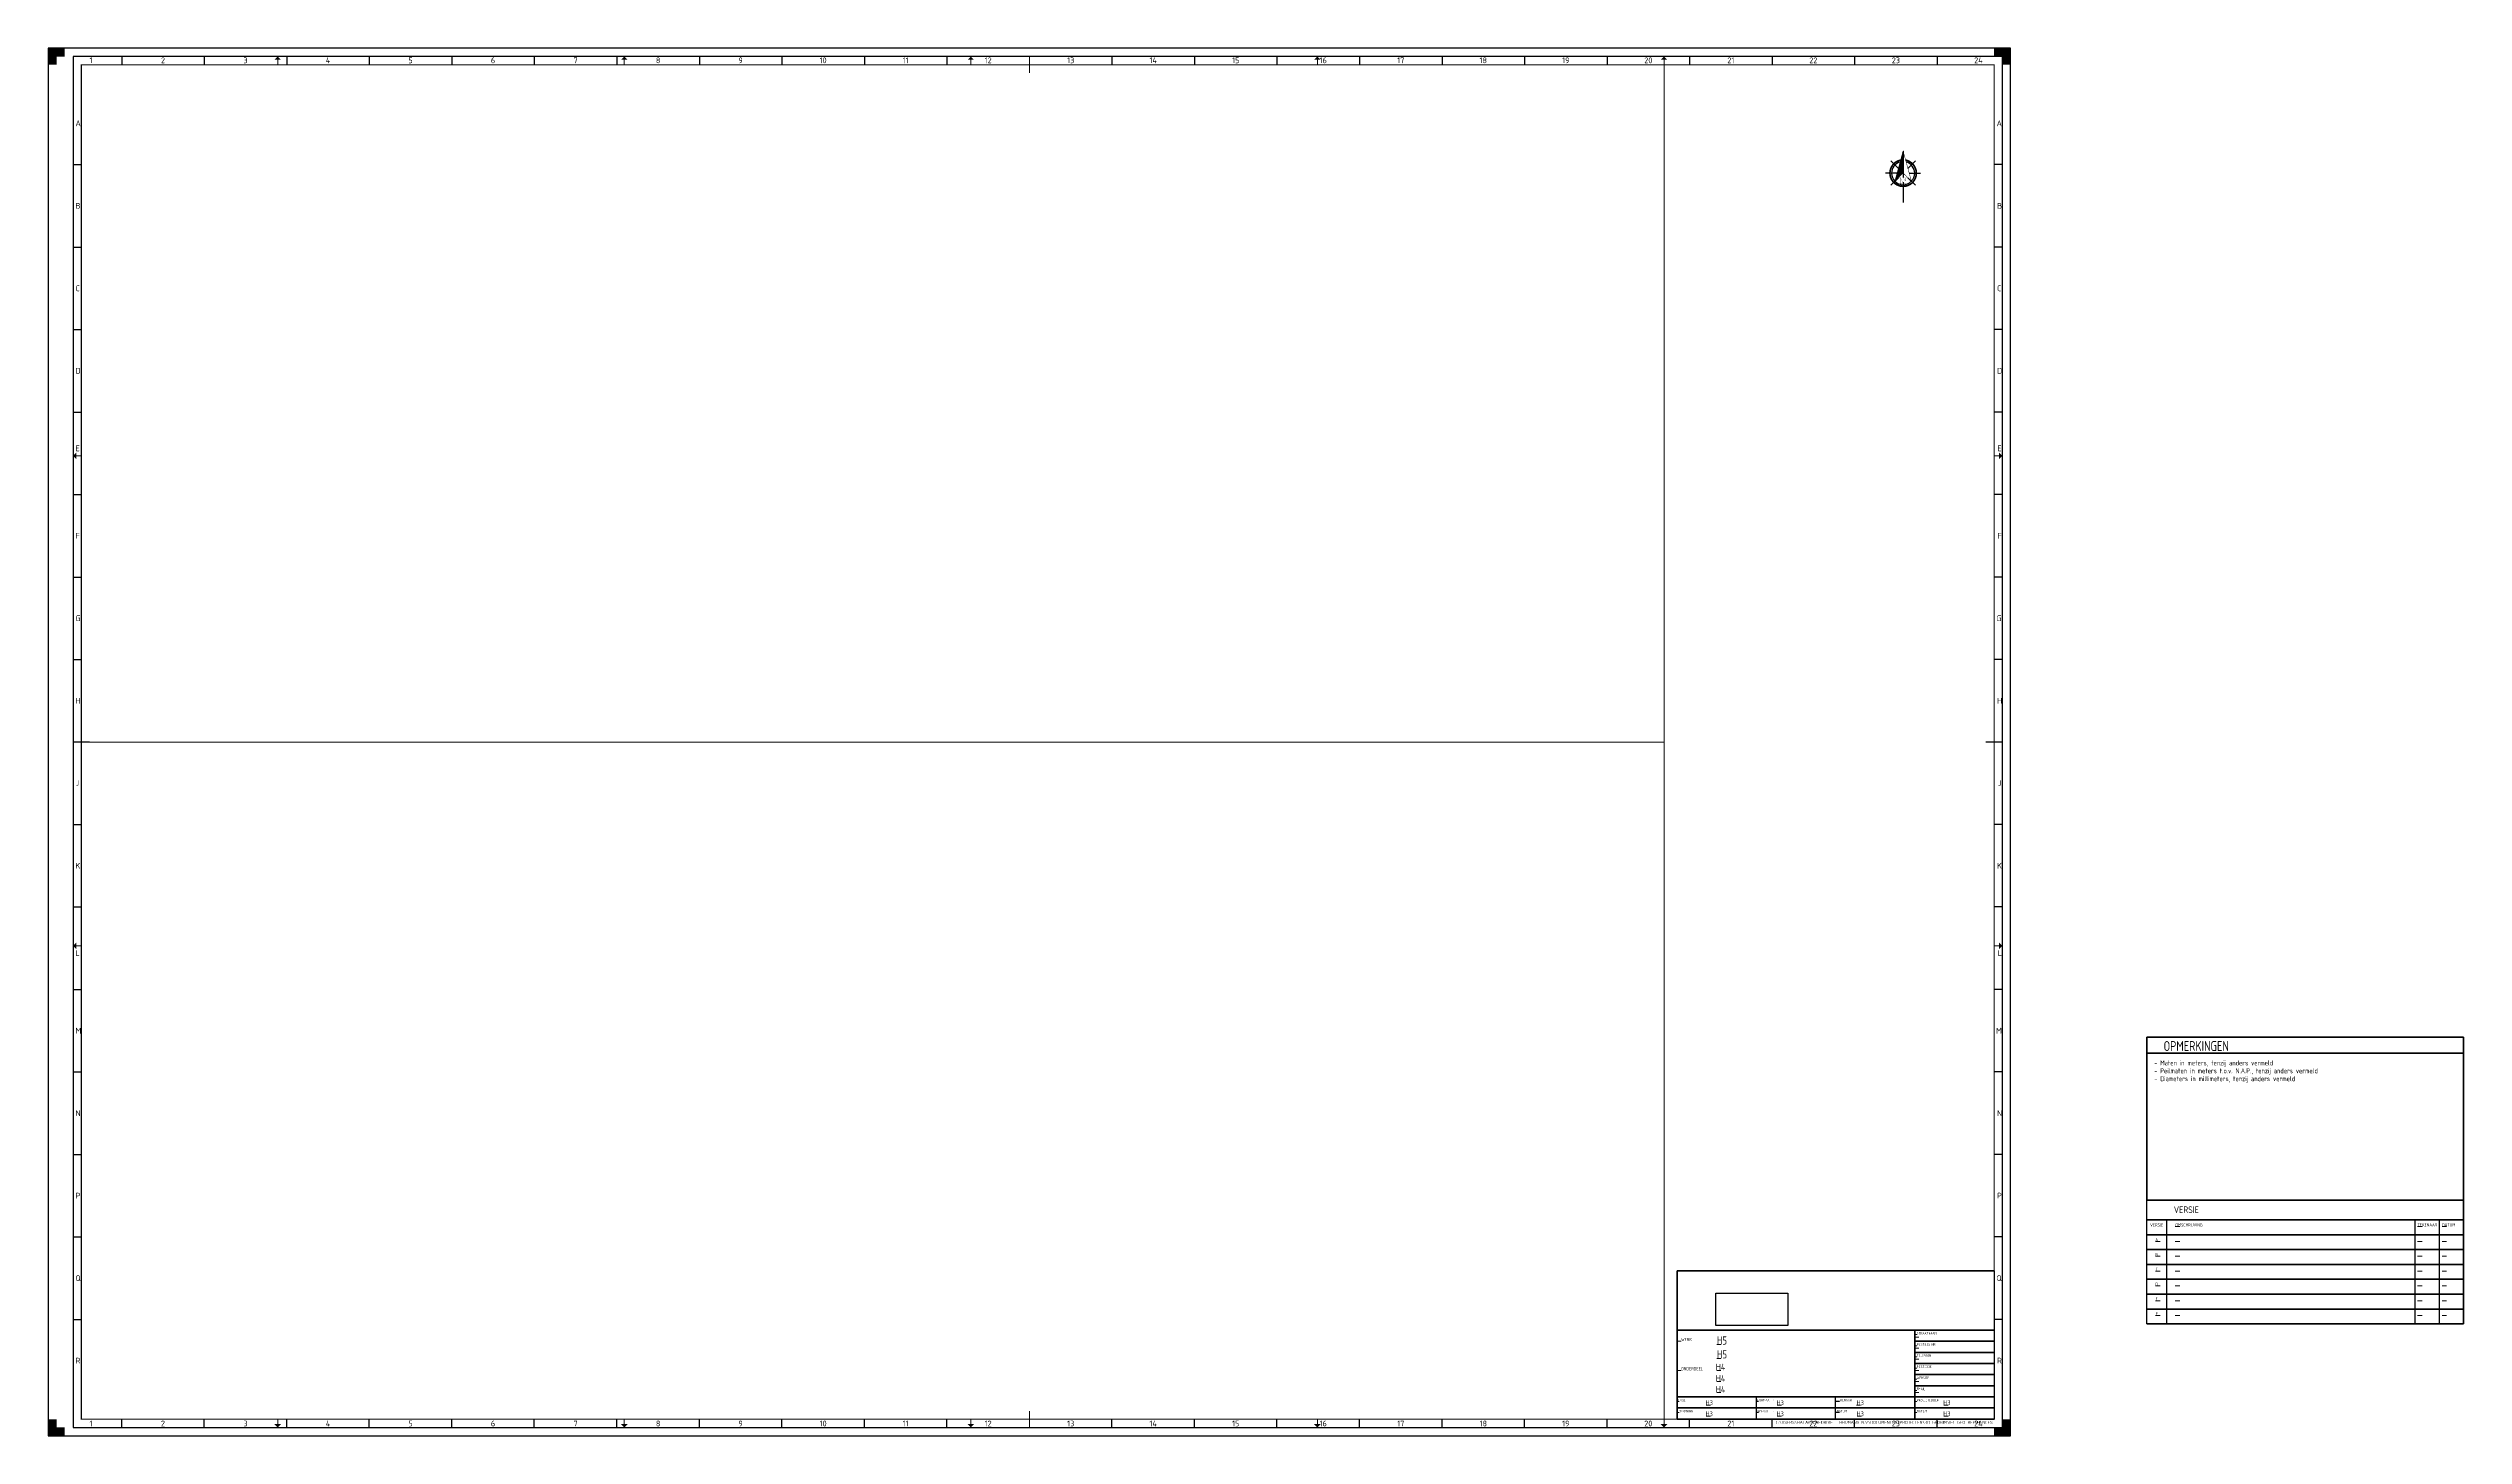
# Paper-space layout 'A0L' of a CAD drawing. Header units: metres. Extents: x 0 to 1464, y 0 to 841.
import ezdxf
from ezdxf.enums import TextEntityAlignment as Align

# ---------------------------------------------------------------- set-up
doc = ezdxf.new("R2010")
doc.units = ezdxf.units.M
doc.layers.get('0').update_dxf_attribs({"lineweight": 18})
doc.layers.add('kader', color=250, linetype='Continuous')
doc.layers.add('X-XX-AL-viewports', color=250, linetype='Continuous')
doc.layers.add('X-XX-AL-A60', color=7, linetype='Continuous', lineweight=25, true_color=0x666666)
doc.layers.add('X-XX-AL-hulplijnen', color=1, linetype='Continuous', lineweight=18, plot=False)
for name, color, linetype, lineweight in [('X-XX-AL-TEKENBLAD-S', 7, 'Continuous', 25), ('X-XX-AL-TEKENBLAD_KADER-G', 7, 'Continuous', 25), ('X-XX-AL-TEKENBLAD_KADER_AFSNIJMARKERING-G', 7, 'Continuous', 25), ('X-XX-AL-TEKENBLAD_KADER_CENTERMARKERING-G', 7, 'Continuous', 25), ('X-XX-AL-TEKENBLAD_KADER_ROOSTERVERDELING-G', 7, 'Continuous', 25), ('X-XX-AL-TEKENBLAD_KADER_ROOSTERVERDELING-T35', 7, 'Continuous', 35), ('X-XX-AL-TEKENBLAD_KADER_VOUWMERK-G', 7, 'Continuous', 18), ('X-XX-AL-TEKENBLAD_OPMERKINGEN-G', 7, 'Continuous', 25), ('X-XX-AL-TEKENBLAD_TITELBLOK-G', 7, 'Continuous', 25), ('X-XX-AL-TEKENBLAD_TITELBLOK-T', 7, 'Continuous', 25)]:
    doc.layers.add(name, color=color, linetype=linetype, lineweight=lineweight)
doc.layers.add('X-XX-AL-vports', color=7, linetype='Continuous', true_color=0x222222, plot=False)
doc.styles.add('arial', font='NLCS-ISO.ttf')
doc.styles.add('NLCS-ISO', font='NLCS-ISO.ttf')
doc.styles.add('Verdana', font='NLCS-ISO.ttf')
picture_1 = doc.add_image_def('image1.png', size_in_pixel=(400, 178))

# ---------------------------------------------------------------- blocks, each defined once
blk = doc.blocks.new('*X2')
at = {"color": 0}
for p, q in [((147.2, -410.2), (147.6, -409.8)), ((147.4, -409.5), (147.6, -409.2)), ((147.6, -408.8), (147.6, -408.7)), ((142.8, -426.3), (147.6, -421.4)), ((143, -425.6), (147.6, -420.9)), ((143.2, -424.8), (147.6, -420.4)), ((143.4, -424.1), (147.6, -419.8)), ((143.6, -423.4), (147.6, -419.3)), ((143.8, -422.6), (147.6, -418.8)), ((144, -421.9), (147.6, -418.2)), ((144.2, -421.2), (147.6, -417.7)), ((144.4, -420.4), (147.6, -417.2)), ((144.6, -419.7), (147.6, -416.7)), ((144.8, -419), (147.6, -416.1)), ((145, -418.3), (147.6, -415.6)), ((145.2, -417.5), (147.6, -415.1)), ((145.4, -416.8), (147.6, -414.5)), ((145.6, -416.1), (147.6, -414)), ((145.8, -415.3), (147.6, -413.5)), ((146, -414.6), (147.6, -412.9)), ((146.2, -413.9), (147.6, -412.4)), ((146.4, -413.1), (147.6, -411.9)), ((146.6, -412.4), (147.6, -411.3)), ((146.8, -411.7), (147.6, -410.8)), ((147, -411), (147.6, -410.3))]:
    blk.add_line(p, q, dxfattribs=at)
blk = doc.blocks.new('Npijl12')
for p, q in [((0, 31.2), (0, 15.1)), ((-3.7, 17.8), (-10.6, 17.8)), ((-2.9, 20.7), (-7.4, 25.2)), ((-2.9, 15), (-7.4, 10.5)), ((2.9, 20.7), (7.4, 25.2)), ((2.9, 15), (7.4, 10.5)), ((3.7, 17.8), (10.6, 17.8)), ((0, 12.3), (0, 0))]:
    blk.add_line(p, q)
for points, const_width in [([(-5, 12.9), (0, 31.2), (5, 12.9), (0, 17.8), (-5, 12.9)], 0.3), ([(-1.5, 11.9), (-1.5, 11.8), (-1.5, 11.8), (-1.5, 11.7), (-1.5, 11.7), (-1.5, 11.6), (-1.5, 11.6), (-1.5, 11.5), (-1.4, 11.5), (-1.4, 11.5), (-1.4, 11.5), (-1.3, 11.5), (-1.3, 11.5), (-1.2, 11.5), (-1.2, 11.4), (-1.1, 11.4), (-1, 11.4), (-1, 11.3), (-2.3, 11.3), (-2.3, 11.4), (-2.3, 11.4), (-2.2, 11.4), (-2.2, 11.4), (-2.1, 11.5), (-2, 11.5), (-2, 11.5), (-1.9, 11.5), (-1.9, 11.5), (-1.9, 11.5), (-1.9, 11.5), (-1.8, 11.6), (-1.8, 11.6), (-1.8, 11.6), (-1.8, 11.7), (-1.8, 11.8), (-1.8, 11.8), (-1.8, 11.9), (-1.8, 15.2), (-2.3, 15.2), (-2.3, 15.3), (-0.2, 15.3), (1.4, 13.1), (1.4, 14.7), (1.4, 14.8), (1.4, 14.8), (1.4, 14.9), (1.4, 14.9), (1.4, 15), (1.4, 15), (1.4, 15), (1.3, 15.1), (1.3, 15.1), (1.3, 15.1), (1.2, 15.1), (1.2, 15.1), (1.1, 15.1), (1, 15.2), (1, 15.2), (0.9, 15.2), (0.9, 15.2), (0.9, 15.3), (2.2, 15.3), (2.2, 15.2), (2.2, 15.2), (2.1, 15.2), (2, 15.2), (2, 15.1), (1.9, 15.1), (1.9, 15.1), (1.8, 15.1), (1.8, 15.1), (1.8, 15.1), (1.7, 15.1), (1.7, 15), (1.7, 15), (1.7, 14.9), (1.7, 14.9), (1.7, 14.8), (1.7, 14.8), (1.7, 14.7), (1.7, 11.3), (0.8, 11.3), (-1.5, 14.5), (-1.5, 11.9), (-1.5, 11.9)], 0.1)]:
    blk.add_lwpolyline(points, dxfattribs=dict(const_width=const_width))
at = {"const_width": 1}
for points in [[(-8, 17.8, 1), (8, 17.8, 0.359415), (1.5, 25.7, 1)], [(-1.5, 25.7, 0.359415), (-8, 17.8, 1)]]:
    blk.add_lwpolyline(points, format="xyb", dxfattribs=at)
for start, end in [(105.027, 180), (180, 0), (0, 74.973)]:
    blk.add_arc((0, 17.8), 7, start, end)
blk.add_blockref('*X2', (-147.6, 439.7))
blk = doc.blocks.new('SAL-TEKENBLAD_A0-SO')
at = {"layer": 'X-XX-AL-TEKENBLAD_KADER_AFSNIJMARKERING-G'}
for points in [[(10, 841), (0, 841), (0, 831), (5, 831), (5, 836), (10, 836)], [(1189, 831), (1189, 841), (1179, 841), (1179, 836), (1184, 836), (1184, 831)], [(0, 10), (0, 0), (10, 0), (10, 5), (5, 5), (5, 10)], [(1179, 0), (1189, 0), (1189, 10), (1184, 10), (1184, 5), (1179, 5)]]:
    blk.add_hatch(color=256, dxfattribs=at).paths.add_polyline_path(points)
at = {"layer": 'X-XX-AL-TEKENBLAD_KADER_VOUWMERK-G'}
h = blk.add_hatch(color=256, dxfattribs=at)
h.paths.add_polyline_path([(141, 834), (139, 836), (139, 834)])
h.paths.add_polyline_path([(139, 834), (139, 836), (137, 834)])
h = blk.add_hatch(color=256, dxfattribs=at)
h.paths.add_polyline_path([(351, 834), (349, 836), (349, 834)])
h.paths.add_polyline_path([(349, 834), (349, 836), (347, 834)])
h = blk.add_hatch(color=256, dxfattribs=at)
h.paths.add_polyline_path([(561, 834), (559, 836), (559, 834)])
h.paths.add_polyline_path([(559, 834), (559, 836), (557, 834)])
h = blk.add_hatch(color=256, dxfattribs=at)
h.paths.add_polyline_path([(771, 834), (769, 836), (769, 834)])
h.paths.add_polyline_path([(769, 834), (769, 836), (767, 834)])
h = blk.add_hatch(color=256, dxfattribs=at)
h.paths.add_polyline_path([(981, 834), (979, 836), (979, 834)])
h.paths.add_polyline_path([(979, 834), (979, 836), (977, 834)])
h = blk.add_hatch(color=256, dxfattribs=at)
h.paths.add_polyline_path([(17, 596), (15, 594), (17, 594)])
h.paths.add_polyline_path([(17, 594), (15, 594), (17, 592)])
h = blk.add_hatch(color=256, dxfattribs=at)
h.paths.add_polyline_path([(1182, 596), (1184, 594), (1182, 594)])
h.paths.add_polyline_path([(1182, 594), (1184, 594), (1182, 592)])
h = blk.add_hatch(color=256, dxfattribs=at)
h.paths.add_polyline_path([(17, 299), (15, 297), (17, 297)])
h.paths.add_polyline_path([(17, 297), (15, 297), (17, 295)])
h = blk.add_hatch(color=256, dxfattribs=at)
h.paths.add_polyline_path([(1182, 299), (1184, 297), (1182, 297)])
h.paths.add_polyline_path([(1182, 297), (1184, 297), (1182, 295)])
h = blk.add_hatch(color=256, dxfattribs=at)
h.paths.add_polyline_path([(141, 7), (139, 5), (139, 7)])
h.paths.add_polyline_path([(139, 7), (139, 5), (137, 7)])
h = blk.add_hatch(color=256, dxfattribs=at)
h.paths.add_polyline_path([(351, 7), (349, 5), (349, 7)])
h.paths.add_polyline_path([(349, 7), (349, 5), (347, 7)])
h = blk.add_hatch(color=256, dxfattribs=at)
h.paths.add_polyline_path([(561, 7), (559, 5), (559, 7)])
h.paths.add_polyline_path([(559, 7), (559, 5), (557, 7)])
h = blk.add_hatch(color=256, dxfattribs=at)
h.paths.add_polyline_path([(771, 7), (769, 5), (769, 7)])
h.paths.add_polyline_path([(769, 7), (769, 5), (767, 7)])
h = blk.add_hatch(color=256, dxfattribs=at)
h.paths.add_polyline_path([(981, 7), (979, 5), (979, 7)])
h.paths.add_polyline_path([(979, 7), (979, 5), (977, 7)])
at = {"layer": 'X-XX-AL-TEKENBLAD_KADER-G'}
for p, q in [((1189, 841), (0, 841)), ((0, 841), (0, 0)), ((1189, 0), (1189, 841)), ((0, 0), (1189, 0))]:
    blk.add_line(p, q, dxfattribs=at)
at = {"layer": 'X-XX-AL-TEKENBLAD_KADER-G', "const_width": 0.7, "flags": 128}
blk.add_lwpolyline([(20, 10), (1179, 10), (1179, 831), (20, 831)], close=True, dxfattribs=at)
at = {"layer": 'X-XX-AL-TEKENBLAD_KADER_CENTERMARKERING-G', "const_width": 0.7, "flags": 128}
for points in [[(594.5, 836), (594.5, 826)], [(15, 420.5), (25, 420.5)], [(1184, 420.5), (1174, 420.5)], [(594.5, 5), (594.5, 15)]]:
    blk.add_lwpolyline(points, dxfattribs=at)
at = {"layer": 'X-XX-AL-TEKENBLAD_KADER_ROOSTERVERDELING-G'}
for p, q in [((1184, 836), (15, 836)), ((15, 836), (15, 5)), ((44.5, 836), (44.5, 831)), ((94.5, 836), (94.5, 831)), ((144.5, 836), (144.5, 831)), ((194.5, 836), (194.5, 831)), ((244.5, 836), (244.5, 831)), ((294.5, 836), (294.5, 831)), ((344.5, 836), (344.5, 831)), ((394.5, 836), (394.5, 831)), ((444.5, 836), (444.5, 831)), ((494.5, 836), (494.5, 831)), ((544.5, 836), (544.5, 831)), ((644.5, 836), (644.5, 831)), ((694.5, 836), (694.5, 831)), ((744.5, 836), (744.5, 831)), ((794.5, 836), (794.5, 831)), ((844.5, 836), (844.5, 831)), ((894.5, 836), (894.5, 831)), ((944.5, 836), (944.5, 831)), ((994.5, 836), (994.5, 831)), ((1044.5, 836), (1044.5, 831)), ((1094.5, 836), (1094.5, 831)), ((1144.5, 836), (1144.5, 831)), ((1184, 5), (1184, 836)), ((15, 770.5), (20, 770.5)), ((1184, 770.5), (1179, 770.5)), ((15, 720.5), (20, 720.5)), ((1184, 720.5), (1179, 720.5)), ((15, 670.5), (20, 670.5)), ((1184, 670.5), (1179, 670.5)), ((15, 620.5), (20, 620.5)), ((1184, 620.5), (1179, 620.5)), ((15, 570.5), (20, 570.5)), ((1184, 570.5), (1179, 570.5)), ((15, 520.5), (20, 520.5)), ((1184, 520.5), (1179, 520.5)), ((15, 470.5), (20, 470.5)), ((1184, 470.5), (1179, 470.5)), ((15, 370.5), (20, 370.5)), ((1184, 370.5), (1179, 370.5)), ((15, 320.5), (20, 320.5)), ((1184, 320.5), (1179, 320.5)), ((15, 270.5), (20, 270.5)), ((1184, 270.5), (1179, 270.5)), ((15, 220.5), (20, 220.5)), ((1184, 220.5), (1179, 220.5)), ((15, 170.5), (20, 170.5)), ((1184, 170.5), (1179, 170.5)), ((15, 120.5), (20, 120.5)), ((1184, 120.5), (1179, 120.5)), ((15, 70.5), (20, 70.5)), ((1184, 70.5), (1179, 70.5)), ((15, 5), (1184, 5)), ((44.5, 5), (44.5, 10)), ((94.5, 5), (94.5, 10)), ((144.5, 5), (144.5, 10)), ((194.5, 5), (194.5, 10)), ((244.5, 5), (244.5, 10)), ((294.5, 5), (294.5, 10)), ((344.5, 5), (344.5, 10)), ((394.5, 5), (394.5, 10)), ((444.5, 5), (444.5, 10)), ((494.5, 5), (494.5, 10)), ((544.5, 5), (544.5, 10)), ((644.5, 5), (644.5, 10)), ((694.5, 5), (694.5, 10)), ((744.5, 5), (744.5, 10)), ((794.5, 5), (794.5, 10)), ((844.5, 5), (844.5, 10)), ((894.5, 5), (894.5, 10)), ((944.5, 5), (944.5, 10)), ((994.5, 5), (994.5, 10)), ((1044.5, 5), (1044.5, 10)), ((1094.5, 5), (1094.5, 10)), ((1144.5, 5), (1144.5, 10))]:
    blk.add_line(p, q, dxfattribs=at)
at = {"layer": 'X-XX-AL-TEKENBLAD_KADER_VOUWMERK-G'}
for p, q in [((139, 831), (139, 836)), ((349, 831), (349, 836)), ((559, 831), (559, 836)), ((769, 831), (769, 836)), ((979, 831), (979, 836)), ((20, 594), (15, 594)), ((1179, 594), (1184, 594)), ((20, 297), (15, 297)), ((1179, 297), (1184, 297)), ((139, 10), (139, 5)), ((349, 10), (349, 5)), ((559, 10), (559, 5)), ((769, 10), (769, 5)), ((979, 10), (979, 5))]:
    blk.add_line(p, q, dxfattribs=at)
at = {"layer": 'X-XX-AL-TEKENBLAD_KADER_ROOSTERVERDELING-T35', "lineweight": 35, "style": 'NLCS-ISO'}
for s, p in [('1', (25.9, 830.9)), ('2', (69.5, 830.9)), ('3', (119.5, 830.9)), ('4', (169.5, 830.9)), ('5', (219.5, 830.9)), ('6', (269.5, 830.9)), ('7', (319.5, 830.9)), ('8', (369.5, 830.9)), ('9', (419.5, 830.9)), ('10', (469.5, 830.9)), ('11', (519.5, 830.9)), ('12', (569.5, 830.9)), ('13', (619.5, 830.9)), ('14', (669.5, 830.9)), ('15', (719.5, 830.9)), ('16', (772.5, 830.9)), ('17', (819.5, 830.9)), ('18', (869.5, 830.9)), ('19', (919.5, 830.9)), ('20', (969.5, 830.9)), ('21', (1019.5, 830.9)), ('22', (1069.5, 830.9)), ('23', (1119.5, 830.9)), ('24', (1169.5, 830.9)), ('1', (25.9, 4.6)), ('2', (69.5, 4.6)), ('3', (119.5, 4.6)), ('4', (169.5, 4.6)), ('5', (219.5, 4.6)), ('6', (269.5, 4.6)), ('7', (319.5, 4.6)), ('8', (369.5, 4.6)), ('9', (419.5, 4.6)), ('10', (469.5, 4.6)), ('11', (519.5, 4.6)), ('12', (569.5, 4.6)), ('13', (619.5, 4.6)), ('14', (669.5, 4.6)), ('15', (719.5, 4.6)), ('16', (772.5, 4.6)), ('17', (819.5, 4.6)), ('18', (869.5, 4.6)), ('19', (919.5, 4.6)), ('20', (969.5, 4.6)), ('21', (1019.5, 4.6)), ('22', (1069.5, 4.6)), ('23', (1119.5, 4.6)), ('24', (1169.5, 4.6))]:
    blk.add_text(s, height=3.5, dxfattribs=at).set_placement(p, align=Align.BOTTOM_CENTER)
for s, p in [('A', (16.5, 795.5)), ('A', (1180.5, 795.5)), ('B', (16.5, 745.5)), ('B', (1180.8, 745.5)), ('C', (16.5, 695.5)), ('C', (1180.8, 695.5)), ('D', (16.5, 645.5)), ('D', (1180.8, 645.5)), ('E', (16.5, 598.5)), ('E', (1181, 598.5)), ('F', (16.5, 545.5)), ('F', (1181, 545.5)), ('G', (16.5, 495.5)), ('G', (1180.5, 495.5)), ('H', (16.5, 445.5)), ('H', (1180.8, 445.5)), ('J', (16.5, 395.5)), ('J', (1181.2, 395.5)), ('K', (16.5, 345.5)), ('K', (1180.8, 345.5)), ('L', (16.5, 292.5)), ('L', (1181.2, 292.5)), ('M', (16.5, 245.5)), ('M', (1180.2, 245.5)), ('N', (16.5, 195.5)), ('N', (1180.8, 195.5)), ('P', (16.5, 145.5)), ('P', (1180.8, 145.5)), ('Q', (16.5, 95.5)), ('Q', (1180.5, 95.5)), ('R', (16.5, 45.5)), ('R', (1180.8, 45.5))]:
    blk.add_text(s, height=3.5, dxfattribs=at).set_placement(p, align=Align.MIDDLE_LEFT)
blk = doc.blocks.new('Nieuw tekenhoofd 2-6-2017')
at = {"layer": 'X-XX-AL-TEKENBLAD_TITELBLOK-G', "linetype": 'Continuous', "lineweight": 35}
for p, q in [((0, 90), (-192, 90)), ((-192, 13.5), (-192, 90)), ((0, 54), (-192, 54)), ((-192, 54), (-48, 54)), ((-48, 0), (-48, 54)), ((-48, 47.3), (0, 47.3)), ((-48, 40.5), (0, 40.5)), ((-48, 33.8), (0, 33.8)), ((-48, 27), (0, 27)), ((-48, 20.3), (0, 20.3)), ((-192, 13.5), (0, 13.5)), ((-192, 6.8), (0, 6.8))]:
    blk.add_line(p, q, dxfattribs=at)
at = {"layer": 'X-XX-AL-TEKENBLAD_TITELBLOK-G', "linetype": 'Continuous', "lineweight": 70}
for p, q in [((-192, 54), (0, 54)), ((-192, 0), (-192, 13.5)), ((-192, 0), (0, 0))]:
    blk.add_line(p, q, dxfattribs=at)
at = {"layer": 'X-XX-AL-TEKENBLAD_TITELBLOK-G', "linetype": 'Continuous'}
for p, q in [((-48, 27), (0, 27)), ((-144, 0), (-144, 13.5)), ((-96, 0), (-96, 13.5))]:
    blk.add_line(p, q, dxfattribs=at)
at = {"layer": 'X-XX-AL-viewports'}
for points in [[(-192, 54), (-192, 90)], [(0, 90), (0, 0)], [(-192, 13.5), (-192, 54)], [(-48, 18), (-48, 9)], [(-142.8, 10.8), (-144, 10.8)], [(-142.8, 4.1), (-144, 4.1)], [(-93.6, 10.8), (-96, 10.8)], [(-93.6, 4.1), (-96, 4.1)]]:
    blk.add_lwpolyline(points, dxfattribs=at)
at = {"layer": 'X-XX-AL-TEKENBLAD_TITELBLOK-T', "linetype": 'Continuous', "style": 'arial', "width": 0.8}
for s, height, p in [('WERK', 2, (-189.6, 47.3)), ('STRAATNAAM', 1.5, (-46.8, 51.3)), ('POSTBUS NR', 1.5, (-46.8, 44.6)), ('ONDERDEEL', 2, (-189.6, 29.6)), ('TELEFOON', 1.5, (-46.8, 37.8)), ('POSTCODE', 1.5, (-46.8, 31.1)), ('WEBSITE', 1.5, (-46.8, 24.3)), ('EMAIL', 1.5, (-46.8, 17.6)), ('FASE ', 1.5, (-191.3, 10.8)), ('TEKENING', 1.5, (-190.8, 4.1)), ('FORMAAT :', 1.5, (-143.3, 10.8)), ('SCHAAL   :', 1.5, (-143.3, 4.1)), ('TEKENAAR', 1.5, (-95.3, 10.8)), ('DATUM', 1.5, (-95.3, 4.1)), ('PROJECTLEIDER', 1.5, (-46.8, 10.8)), ('DATUM', 1.5, (-46.8, 4.1))]:
    blk.add_text(s, height=height, dxfattribs=at).set_placement(p)
at = {"layer": 'X-XX-AL-TEKENBLAD_TITELBLOK-T', "insert": (-0.9, -1.9), "char_height": 1.8, "attachment_point": 6, "style": 'arial'}
blk.add_mtext('C:\\\\USERS\\\\HALA6\\\\ONEDRIVE - HEIJMANS N.V\\\\DOCUMENTEN\\\\PROJECTEN\\\\3D GEOBIM\\\\IFC GEO-REFERENCES', dxfattribs=at)
at = {"layer": 'X-XX-AL-viewports', "style": 'Verdana'}
for tag, p, height in [('PROJECT-LABEL', (-167.9, 45.2), 5), ('ONDERDEEL_1', (-167.9, 29.6), 4), ('PROJECT-LABEL2', (-167.9, 36.9), 5), ('ONDERDEEL_2', (-167.9, 22.9), 4), ('ONDERDEEL_3', (-167.9, 16.2), 4), ('TEKENING-NR', (-174.5, 1.8), 3), ('FASE', (-174.5, 8.6), 3), ('SCHAAL', (-131.8, 1.8), 3), ('FORMAAT', (-131.8, 8.6), 3), ('TEKENAAR', (-83.3, 8.6), 3), ('DATUM', (-83.3, 1.8), 3), ('PROJECTLEIDER', (-30.8, 8.6), 3), ('DAUM?', (-30.8, 1.8), 3)]:
    blk.add_attdef(tag, p, '', height=height, dxfattribs=at)
image = blk.add_image(picture_1, insert=(-168.6, 56.9), size_in_units=(43.7, 19.4))
image.dxf.flags = 7

psp = doc.layouts.new('A0L')

# ---------------------------------------------------------------- linework, layer by layer
at = {"layer": 'X-XX-AL-hulplijnen'}
for points in [[(1276.8, 117.8), (1279.6, 117.8)], [(1288.8, 126.8), (1291.6, 126.8)], [(1288.8, 117.8), (1291.6, 117.8)], [(1435.5, 126.8), (1438.3, 126.8)], [(1435.5, 117.8), (1438.3, 117.8)], [(1450.4, 126.8), (1453.2, 126.8)], [(1450.4, 117.8), (1453.2, 117.8)], [(1276.8, 108.8), (1279.6, 108.8)], [(1288.8, 108.8), (1291.6, 108.8)], [(1435.5, 108.8), (1438.3, 108.8)], [(1450.4, 108.8), (1453.2, 108.8)], [(1276.8, 99.8), (1279.6, 99.8)], [(1276.8, 90.8), (1279.6, 90.8)], [(1288.8, 99.8), (1291.6, 99.8)], [(1288.8, 90.8), (1291.6, 90.8)], [(1435.5, 99.8), (1438.3, 99.8)], [(1435.5, 90.8), (1438.3, 90.8)], [(1450.4, 99.8), (1453.2, 99.8)], [(1450.4, 90.8), (1453.2, 90.8)], [(1276.8, 81.8), (1279.6, 81.8)], [(1288.8, 81.8), (1291.6, 81.8)], [(1435.5, 81.8), (1438.3, 81.8)], [(1450.4, 81.8), (1453.2, 81.8)], [(1132.2, 61.3), (1131, 61.3)], [(1133.4, 59.8), (1131, 59.8)], [(1276.8, 72.8), (1279.6, 72.8)], [(1288.8, 72.8), (1291.6, 72.8)], [(1435.5, 72.8), (1438.3, 72.8)], [(1450.4, 72.8), (1453.2, 72.8)], [(989.4, 57.3), (987, 57.3)], [(1013.5, 55.2), (1011.1, 55.2)], [(1013.5, 46.8), (1011.1, 46.8)], [(1132.2, 54.5), (1131, 54.5)], [(1133.4, 53.1), (1131, 53.1)], [(1132.2, 47.8), (1131, 47.8)], [(1133.4, 46.3), (1131, 46.3)], [(989.4, 39.6), (987, 39.6)], [(1013.5, 39.6), (1011.1, 39.6)], [(1013.5, 32.8), (1011.1, 32.8)], [(1132.2, 41), (1131, 41)], [(1133.4, 39.6), (1131, 39.6)], [(1132.2, 34.3), (1131, 34.3)], [(1133.4, 32.8), (1131, 32.8)], [(988.2, 20.8), (987, 20.8)], [(1006.9, 18.5), (1004.5, 18.5)], [(1013.5, 26.1), (1011.1, 26.1)], [(1049.9, 18.5), (1047.5, 18.5)], [(1084.2, 20.8), (1083, 20.8)], [(1098.1, 18.5), (1095.7, 18.5)], [(1132.2, 27.5), (1131, 27.5)], [(1133.4, 26.1), (1131, 26.1)], [(1132.2, 20.8), (1131, 20.8)], [(1150.9, 18.5), (1148.5, 18.5)], [(988.2, 14), (987, 14)], [(1006.9, 11.8), (1004.5, 11.8)], [(1049.9, 11.8), (1047.5, 11.8)], [(1084.2, 14), (1083, 14)], [(1098.4, 11.8), (1096, 11.8)], [(1132.2, 14), (1131, 14)], [(1150.9, 11.8), (1148.5, 11.8)]]:
    psp.add_lwpolyline(points, dxfattribs=at)
at = {"layer": 'X-XX-AL-TEKENBLAD_OPMERKINGEN-G', "linetype": 'Continuous', "lineweight": 70}
psp.add_line((1271.5, 142.8), (1271.5, 241.5), dxfattribs=at)
at = {"layer": 'X-XX-AL-TEKENBLAD_TITELBLOK-G', "linetype": 'Continuous', "lineweight": 70}
for p, q in [((1271.5, 241.5), (1463.5, 241.5)), ((1271.5, 231.9), (1463.5, 231.9)), ((1271.5, 142.8), (1463.5, 142.8)), ((1271.5, 130.8), (1463.5, 130.8)), ((1271.5, 121.8), (1463.5, 121.8)), ((1271.5, 112.8), (1463.5, 112.8)), ((1271.5, 103.8), (1463.5, 103.8)), ((1271.5, 94.8), (1463.5, 94.8)), ((1271.5, 85.8), (1463.5, 85.8)), ((1271.5, 76.8), (1463.5, 76.8)), ((1463.5, 67.8), (1271.5, 67.8))]:
    psp.add_line(p, q, dxfattribs=at)
at = {"layer": 'X-XX-AL-TEKENBLAD_TITELBLOK-G', "linetype": 'Continuous'}
for p, q in [((1283.5, 130.8), (1283.5, 67.8)), ((1433.9, 130.8), (1433.9, 67.8)), ((1448.7, 130.8), (1448.7, 67.8))]:
    psp.add_line(p, q, dxfattribs=at)
at = {"layer": 'X-XX-AL-TEKENBLAD_TITELBLOK-G', "linetype": 'Continuous', "lineweight": 70}
psp.add_lwpolyline([(1463.5, 241.5), (1463.5, 67.8)], dxfattribs=at)
at = {"layer": 'X-XX-AL-viewports'}
psp.add_lwpolyline([(1271.5, 67.8), (1271.5, 151.8)], dxfattribs=at)

# ---------------------------------------------------------------- block references
at = {"layer": 'kader'}
psp.add_blockref('Npijl12', (1123.9, 747.5), dxfattribs=at)
at = {"layer": 'X-XX-AL-A60'}
psp.add_blockref('Nieuw tekenhoofd 2-6-2017', (1179, 10), dxfattribs=at)
at = {"layer": 'X-XX-AL-TEKENBLAD-S'}
psp.add_blockref('SAL-TEKENBLAD_A0-SO', (0, 0), dxfattribs=at)

# ---------------------------------------------------------------- texts
at = {"layer": 'X-XX-AL-hulplijnen', "style": 'arial', "width": 0.8}
for s, height, p in [('H5', 5, (1011.1, 55.2)), ('H5', 5, (1011.1, 46.8)), ('H4', 4, (1010.4, 39.6)), ('H4', 4, (1010.4, 32.8)), ('H4', 4, (1010.4, 26.1)), ('H3', 3, (1004.2, 18.5)), ('H3', 3, (1004.2, 11.8)), ('H3', 3, (1047.2, 18.5)), ('H3', 3, (1047.2, 11.8)), ('H3', 3, (1095.7, 18.5)), ('H3', 3, (1095.7, 11.8)), ('H3', 3, (1148.2, 18.5)), ('H3', 3, (1148.2, 11.8))]:
    psp.add_text(s, height=height, dxfattribs=at).set_placement(p)
at = {"layer": 'X-XX-AL-TEKENBLAD_TITELBLOK-G', "linetype": 'Continuous', "lineweight": 70, "style": 'arial', "width": 0.8}
psp.add_text('OPMERKINGEN', height=6, dxfattribs=at).set_placement((1301.5, 233.2), align=Align.CENTER)
for s, p in [('- Maten in meters, tenzij anders vermeld', (1276, 224.5)), ('- Peilmaten in meters t.o.v. N.A.P., tenzij anders vermeld', (1276, 219.7)), ('- Diameters in millimeters, tenzij anders vermeld', (1276, 214.9))]:
    psp.add_text(s, height=3, dxfattribs=at).set_placement(p)
at = {"layer": 'X-XX-AL-TEKENBLAD_TITELBLOK-T', "linetype": 'Continuous', "style": 'arial', "width": 0.8}
psp.add_text('VERSIE', height=4, dxfattribs=at).set_placement((1295.5, 137), align=Align.MIDDLE_CENTER)
for s, p in [('VERSIE', (1277.5, 126.8)), ('A', (1277.5, 117.8)), ('B', (1277.5, 108.8)), ('D', (1277.5, 90.8)), ('C', (1277.5, 99.8)), ('E', (1277.5, 81.8)), ('F', (1277.5, 72.8))]:
    psp.add_text(s, height=2, dxfattribs=at).set_placement(p, align=Align.CENTER)
for s, p in [('OMSCHRIJVING', (1288.8, 126.8)), ('TEKENAAR', (1435.5, 126.8)), ('DATUM', (1450.4, 126.8))]:
    psp.add_text(s, height=2, dxfattribs=at).set_placement(p)

# ---------------------------------------------------------------- viewports
at = {"layer": 'X-XX-AL-vports'}
psp.add_viewport(center=(499.5, 625.7), size=(959, 410.5), view_center_point=(-4.873, 7.77), view_height=23.24508, status=3, dxfattribs=at)
psp.add_viewport(center=(499.5, 215.2), size=(959, 410.5), view_center_point=(-91.751, -4.944), view_height=95.44361, dxfattribs=at)

doc.saveas('drawing.dxf')
